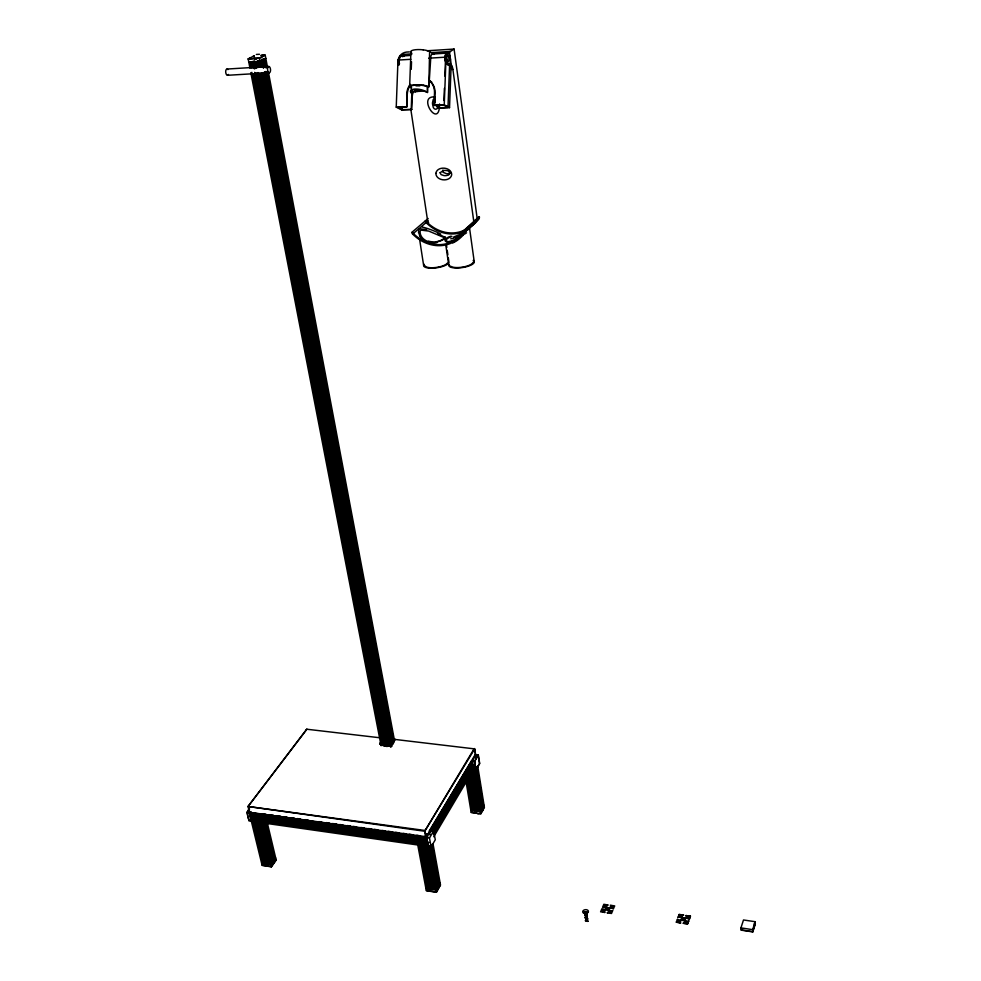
<?xml version="1.0" encoding="UTF-8"?>
<svg xmlns="http://www.w3.org/2000/svg" width="981" height="981" viewBox="0 0 981 981"><rect width="100%" height="100%" fill="white"/><g stroke="black" fill="none" stroke-linecap="round" stroke-linejoin="round"><path stroke-width="1.47" d="M473.234 767.792L474.019 767.915L480.898 810.048L479.832 811.287L472.462 768.896M471.603 771.679L478.507 810.429M410.867 59.301L397.979 60.086L398.875 64.918M428.697 58.198L446.061 57.131L447.557 63.275A8.449 3.151 86.7 0 0 448.501 64.243A7.014 2.612 86.9 0 1 451.873 69.455L452.879 69.393L473.884 222.307A35.157 30.742 54.1 0 1 427.974 223.165L425.644 220.823M480.42 810.232L473.541 768.098L480.126 810.797M472.082 809.705L466.613 779.907M427.9 843.329L428.28 845.414L251.528 819.687L251.075 818.816L428.207 843.096M473.737 766.431L473.639 768.503L474.191 767.633M432.18 844.396L439.292 883.44L438.115 884.825L429.47 837.982L433.676 830.919L430.585 830.502M413.406 91.429A15.475 13.562 -69 0 0 412.241 97.058L411.775 109.48L401.83 109.958L396.238 107.162L397.979 60.086M401.83 109.958L401.94 106.904M411.775 109.48L402.259 109.627L402.382 106.573M410.708 84.648A15.586 13.648 -69.1 0 0 407.262 94.446L406.796 106.954L406.71 94.151A15.598 13.648 -69.1 0 1 410.156 84.341M409.641 86.5L410.941 51.478M411.247 69.369L411.53 61.778M411.53 88.928L411.37 93.109L413.97 92.079A22.747 19.939 -68.1 0 1 415.564 91.797M411.223 109.198L411.689 96.776A15.488 13.575 -69 0 1 412.854 91.135M423.13 49.835L425.031 50.117A10.484 2.551 2.7 0 1 429.604 51.539L428.807 86.904A38.713 14.666 87.2 0 1 429.053 84.403L430.745 58.075M449.58 65.58L447.986 107.407L443.755 105.126L434.031 105.298L434.509 92.692A15.598 13.648 -69.1 0 0 428.672 80.148M434.571 105.58L435.049 92.987A15.586 13.648 -69.1 0 0 429.212 80.454M451.873 69.455L449.396 51.49C442.676 53.796 443.903 65.899 451.125 65.825L449.531 107.64L439.39 108.143L438.961 105.077M435.098 96.984C416.14 95.034 439.721 130.743 439.549 103.974M411.775 93.33L411.885 90.926M423.718 85.298A10.472 2.33 2.7 0 1 428.28 86.622L427.275 86.671L427.471 92.496L427.667 88.695A48.069 18.149 87.2 0 1 427.79 86.966L427.275 86.671A8.731 1.937 2.7 0 0 415.907 85.126A8.731 1.937 2.7 0 0 411.37 87.493M443.927 100.54L444.393 88.315M444.859 76.077L445.448 60.785M449.531 107.64L444.246 104.795L446.061 57.131M451.125 65.825L450.107 65.886L450.353 59.633M439.525 107.358L439.488 108.082M427.716 837.038C427.213 835.236 426.49 839.994 427.311 838.902L250.032 814.524L250.413 814.034M425.877 837.271L424.712 831.25L474.657 748.92L475.589 754.904L474.743 748.908L394.926 739.429L390.548 745.634L395.012 739.343M265.508 822.164L274.324 858.694L273.552 859.81L271.86 859.282L263.509 824.494M269.37 863.93L268.659 863.807L258.481 821.673L259.156 821.759L269.334 863.905L270.351 864.335L271.136 863.255L261.351 822.532M254.386 820.741L264.674 863.194L262.638 863.145L263.006 862.544M381.351 741.55C375.208 746.296 390.585 745.867 390.291 745.609M474.252 261.878L469.507 227.727L468.759 228.953M470.782 767.645C470.353 766.639 473.259 766.97 472.597 768.368L434.264 832.918M435.037 99.633L434.939 101.104A10.852 9.552 62 0 0 435.061 102.6M587.938 921.355C580.225 918.903 592.07 923.881 586.356 919.369C583.879 921.441 590.268 919.724 586.896 917.689M271.124 863.329L261.866 822.336M251.81 819.736L251.528 819.687M251.185 818.289L252.007 817.185L428.807 842.213M250.081 813.923L250.511 812.023M250.866 811.545L250.891 812.305M380.297 744.395L379.782 743.831M428.108 843.39L250.719 818.264L252.264 816.204L315.747 825.168M752.807 931.913L755.309 923.967L755.149 921.711L743.5 919.97L740.937 927.879L741.109 930.135L752.807 931.913L752.648 929.657L755.149 921.711M683.941 923.268L686.565 915.665M680.152 922.68L682.788 915.101M741.783 929.142L741.293 929.902L752.672 931.631L755.1 923.894L754.07 924.028M610.292 905.242L614.707 905.904L613.248 908.946M610.955 905.463L607.815 912.796L607.055 912.808L611.494 913.483L612.806 910.393M608.208 905.046L603.855 904.274L602.53 907.327L613.456 908.455M606.283 907.376L605.24 909.779L601.917 908.749L600.58 911.815L605.007 912.489L604.345 912.269L605.351 909.914L608.821 910.442M606.491 907.278L607.497 904.948M257.549 58.149C259.879 58.492 268.831 53.697 261.289 55.414M429.371 832.587L430.316 831.52L430.524 832.342M430.855 830.956L471.64 762.678L471.812 761.612L470.941 761.452M472.572 768.405L433.909 834.598M429.249 887.78L429.825 887.216L429.102 887.106M417.759 844.984L426.318 890.723L436.435 892.281L440.518 885.058L433.026 843.868M466.073 781.882L471.187 812.513L480.8 813.789L484.406 807.4L477.759 766.284M430.119 846.554L437.281 887.633L429.568 845.512M431.051 845.242L438.47 885.831L431.174 844.764M475.184 768.479L481.548 809.509L474.939 768.883M476.263 768.822L482.615 807.915L476.374 767.78M440.126 882.912L436.042 890.135L425.926 888.578M484.074 805.327L480.457 811.704L470.843 810.441M469.016 776.143L474.743 810.956L475.307 808.785L469.507 774.119M433.062 833.703L473.001 766.051M433.97 833.176L472.278 768.663L472.977 768.761M433.761 836.732L473.578 769.533L476.018 769.827L479.709 763.574L478.336 755.014L475.895 754.732L426.379 837.59L436.435 892.281M432.56 830.882L472.499 763.868L472.744 764.444M427.103 841.06L250.118 816.192L427.103 841.06L250.057 815.53M432.756 831.606L472.793 764.346M480.8 813.789L472.168 760.949L474.914 761.023L478.139 755.198L479.513 763.463L475.883 769.607L474.534 761.256L478.336 755.014M432.964 833.127L472.854 766.038M427.348 842.851L250.584 817.7M433.112 833.139L473.063 765.965M429.249 830.968L471.42 761.268M425.999 837.259L475.368 754.315M421.904 845.585L421.303 845.377M429.739 833.642L429.604 832.575L471.64 762.678M430.978 831.594L472.045 763.034M474.24 748.515L424.712 831.25L248.009 806.48L424.847 830.453L426.073 837.161M475.564 219.867L473.884 222.307L478.961 216.776L462.848 231.43A35.794 31.085 53.6 0 1 412.192 232.252M249.591 819.797C249.027 821.955 245.14 810.22 249.542 809.129M427.176 889.816L426.49 890.503L436.324 892.011L440.297 884.997L439.034 885.083M471.959 811.716L471.346 812.305L475.736 812.991M426.514 836.793L249.419 812.293L248.058 806.394L306.943 729.177L306.342 729.57M442.848 170.081L442.958 172.227L446.367 173.662A10.57 9.27 57 0 0 449.04 173.576L450.708 173.048M426.379 837.59L249.272 812.746L262.135 865.426L271.406 866.861L276.188 860.079L267.384 823.218M275.686 858.007L270.903 864.776L261.633 863.354M430.034 832.268L430.23 831.177L429.494 831.079M256.997 821.968L267.139 864.2L256.997 821.968L267.813 864.187M394.534 739.797L395.11 739.355M433.676 830.919L435.282 839.797L431.1 846.897L249.015 820.938L246.918 812.378L249.407 809.08M263.055 864.58L262.295 865.217L271.308 866.603L275.955 860.018L274.803 860.104M473.835 809.852L472.302 810.048L467.312 779.993M467.974 228.867L462.198 234.95M467.581 230.081L468.391 229.064L455.564 240.173L451.272 242.172L447.544 242.515M462.934 233.282L479.035 218.591A2.649 2.342 52.1 0 0 479.402 216.924L463.302 231.59A2.71 2.367 51.4 0 1 462.934 233.282A36.886 32.03 53.6 0 1 412.645 234.067A2.735 2.354 52.5 0 1 411.787 232.411L428.157 218.493M264.073 58.897L265.091 66.929M261.056 67.211L259.72 61.104L260.885 60.687L262.025 66.696M585.449 914.133C583.18 916.082 589.176 914.66 586.221 913.25C582.518 913.495 587.558 915.543 586.663 912.686C583.07 912.931 587.129 913.605 588.281 912.011M428.648 222.589L427.974 223.165L410.781 109.099M412.645 234.067L428.096 220.884M477.281 219.217L454.093 49.05L447.716 53.207L446.539 55.316L446.637 62.061L447.974 64.194L449.482 64.231A7.014 2.612 86.9 0 1 452.879 69.393M264.612 862.826L265.471 862.066L255.452 821.171M429.028 888.026L428.636 888.614L420.297 844.702L419.39 844.592L427.483 888.148L428.427 888.296M260.198 60.92L261.412 66.831M251.774 817.798L428.709 842.789M425.447 845.438L433.504 889.08L425.962 845.193L425.656 845.745L427.127 845.671L435.392 889.644L436.055 888.455L428.317 846.321M586.466 912.992L583.769 912.195C583.72 912.955 587.055 911.104 586.687 912.06M271.406 866.861L260.639 821.637M265.863 111.294A2.624 2.465 -82 0 1 265.177 111.025L277.182 175.231L265.262 112.557A1.962 1.606 60.8 0 0 264.698 109.627L257.819 72.606M409.371 51.895L406.428 52.079C399.868 52.925 396.385 59.571 398.691 65.175M403.853 56.457L403.547 54.384L400.015 56.996L399.083 60.295L399.377 64.157M428.93 888.087L420.861 844.469M473.664 809.987L468.182 776.915M249.836 812.599L427.017 837.455M473.198 768.675L472.719 768.859M254.287 820.803L264.858 863.746L266.354 861.637L256.446 820.889M260.541 821.698L270.854 864.138M264.698 109.627L257.721 73.698M249.726 58.161L248.438 59.068L257.083 58.186M265.814 58.357L259.94 61.398L248.782 62.122M249.947 68.13L248.168 58.897L259.352 58.186L265.213 55.144L267.519 67.37M253.319 61.84L254.471 67.824M248.168 58.897L254.079 55.868L254.692 59.068M462.443 233.368L453.627 237.01M253.098 56.42L254.447 55.954M436.055 888.455L428.096 846.014M433.504 889.08L435.172 889.326M427.275 887.793L427.483 888.148M432.02 885.953L432.229 886.26M436.238 884.273L430.426 849.521M438.433 883.268L439.292 883.44M420.297 844.702L421.021 844.813L429.138 888.406M427.127 845.671L427.863 845.781L435.674 889.129M426.968 888.357L419.132 844.261L427.275 887.842M419.341 844.567L418.605 844.469M470.586 775.211L476.508 808.074M482.431 805.634L483.302 805.806L482.235 807.032L474.62 761.244M471.616 809.963L472.302 810.048M480.898 810.048L480.126 809.914M478.029 810.809L479.611 811.017M473.087 760.349L472.707 762.789M274.337 858.743L266.01 821.98M270.768 862.814L271.651 863.022M260.701 821.992L259.229 821.808M262.638 863.145L252.755 820.508L262.994 862.667M264.171 863.378L253.932 821.281L252.227 820.778M263.631 59.068L264.453 66.72M585.35 911.754C583.56 912.06 588.06 911.594 585.583 911.705M251.173 67.922L249.824 61.828L252.46 61.668L253.613 67.677M266.489 67.664L264.784 58.639L263.987 58.701L265.876 67.799M258.42 67.37L257.28 61.362L257.893 61.214M260.075 60.736L260.885 60.687M257.28 61.362L259.72 61.104M437.906 884.519L437.048 884.433M259.977 821.894L270.351 864.335M482.027 806.762L481.217 806.689M415.552 91.724L415.65 91.711A35.941 31.527 -67.7 0 1 417.661 91.441M586.123 917.603C583.536 920.08 590.403 916.72 586.111 918.535C585.265 920.73 588.71 918.4 585.228 917.873C585.485 915.947 589.704 918.081 585.89 915.849C583.548 918.241 589.924 915.604 586.221 914.108M415.969 85.825L419.893 85.838M437.048 242.65C429.948 243.926 419.574 239.438 420.089 231.222A8.326 4.083 39 0 1 421.229 230.13L428.697 231.075L443.204 237.169M417.661 91.417L421.695 91.208A35.966 31.551 -68.1 0 1 423.694 91.27M259.499 54.274L256.348 54.458M261.032 55.414L265.213 55.144M261.351 59.547L263.656 59.4M263.288 59.596L264.87 67.125M262.185 60.172L263.779 67.689M427.14 50.767L454.093 49.05M412.057 53.845L402.553 54.446L402.86 56.518M432.069 52.582L450.414 51.429M399.954 56.027L400.947 55.966M401.989 55.978L410.524 55.439M433.443 54.004L447.949 53.023M227.003 69.05L268.831 66.463M227.494 75.292L269.284 72.766A3.164 1.484 84.6 0 0 270.216 68.045A3.164 1.484 84.6 0 0 267.654 68.032A3.164 1.484 84.6 0 0 269.284 72.766M449.482 64.231L447.483 64.305L450.107 65.886M423.718 85.298L421.805 85.04A9.43 2.097 2.7 0 0 410.573 85.654L409.911 86.058A10.472 2.33 2.7 0 0 410.573 87.579L411.579 87.53M427.79 86.966L428.807 86.904M396.238 107.162L406.244 106.671M434.031 105.298L444.246 104.795M406.796 106.954L397.796 107.395L402.259 109.627M438.85 107.861L447.986 107.407M483.008 807.449C485.154 807.817 480.249 816.56 476.337 813.065M256.519 59.167L254.925 59.375M258.113 61.312L259.217 67.297M250.633 61.778L251.786 67.763M379.463 737.724L306.697 729.214L248.401 806.051L249.382 812.243M470.99 765.707L474.019 766.063M470.635 766.284L473.676 766.652M470.377 766.725L473.59 767.179M481.794 809.092L475.319 768.491M475.307 808.785L477.342 809.055M426.882 833.715L429.899 834.144M426.784 834.291L429.801 834.708M262.847 813.789L265.876 814.205M270.167 814.782L273.429 815.272M276.458 815.689L280.75 816.253M283.767 816.683L287.041 817.173M291.332 817.737L294.361 818.166M297.378 818.583L300.64 819.086M304.944 819.65L308.206 820.141M318.788 821.624L321.805 822.041M326.109 822.605L329.358 823.108M332.387 823.525L336.691 824.089M339.72 824.518L342.97 825.009M347.274 825.573L350.303 826.002M353.319 826.419L356.569 826.909M360.885 827.486L364.135 827.976M368.451 828.54L371.689 829.031M374.497 829.386L377.734 829.877M382.05 830.441L385.3 830.932M388.317 831.361L392.633 831.925M395.662 832.354L398.899 832.844M403.228 833.409L406.244 833.838M409.273 834.255L412.51 834.745M416.827 835.309L420.064 835.8M424.393 836.376L427.679 836.952M246.918 812.378L429.47 837.982M249.689 813.114L426.931 838.019M256.899 814.279L259.916 814.708M263.681 815.174L266.709 815.591M270.498 816.192L273.773 816.683M284.343 818.166L287.372 818.595M319.561 823.01L322.59 823.439M326.415 824.04L329.677 824.53M368.733 829.975L371.983 830.478M382.345 831.888L385.582 832.379M389.604 832.93L392.621 833.36M250.032 814.524L427.201 839.491M318.666 825.573L406.281 837.946M409.212 838.338L419.856 839.859M422.786 840.263L427.409 840.925M251.075 818.816L428.023 843.954M251.418 820.239L428.28 845.414M679.269 914.574L683.732 915.114L679.146 914.427L677.969 917.578M678.374 916.977L689.373 918.645M678.325 917.1L689.336 918.756M740.937 927.879L752.648 929.657M677.589 919.074L676.24 922.214L680.851 922.913L676.449 922.128M677.356 919.688L688.429 921.245M609.042 910.356L612.426 910.871M273.613 860.729L264.576 822.985M437.551 887.167L430.267 846.578M266.329 111.699L266.158 111.65A3.311 3.127 -82.1 0 1 265.446 111.527A2.661 0.662 76 0 1 265.189 111.025M438.078 107.836L435.883 105.519M252.007 817.185L252.252 817.97M426.674 229.652L419.868 228.794A8.706 4.292 43.1 0 0 418.813 229.677L418.531 232.374L419.794 235.599M273.957 858.301L274.839 858.51M437.759 233.821L444.454 237.034M435.012 98.971L433.246 99.461L432.474 102.833A10.889 9.577 61.8 0 0 432.903 105.801C433.062 110.375 438.666 110.485 437.685 105.568A10.865 9.503 61.7 0 0 437.624 104.562M264.784 58.639L266.292 67.579M264.637 861.882L265.471 862.066M473.357 759.895L473.357 760.655M410.573 87.579L411.1 87.861A40.123 15.561 87 0 1 411.272 85.972M438.482 883.292L431.714 845.806M434.264 889.215L426.183 845.536M478.716 810.895L472.302 771.765M429.617 51.539L433.663 53.992M263.19 862.973L252.939 820.901M474.485 809.215L468.808 775.885M475.834 756.51L475.65 755.664L475.16 757.822M253.772 820.999L264.012 863.084M249.297 812.722L251.369 821.195M258.481 821.673L268.819 864.089M255.232 821.722L265.385 863.93L254.937 821.355M263.828 823.133L272.534 859.381M263.681 822.851L272.375 859.098M263.448 822.814L272.853 862.029L263.3 822.789M262.982 823.231L272.399 862.446M261.706 822.053L271.492 862.728M261.191 822.25L270.977 862.924M265.017 821.906L274.042 859.626M264.895 822.556L273.92 860.288M264.514 822.09L273.552 859.81M482.824 805.99L476.496 766.934M427.471 92.496L425.362 91.478A22.796 19.976 -69.8 0 0 423.792 91.27M259.18 97.475L383.939 745.352M251.859 61.791L253.012 67.812M254.177 73.82L383.632 745.683M251.663 61.705L252.828 67.726M253.981 73.734L383.436 745.425M252.939 73.734L382.59 745.425M256.826 94.74L382.382 745.07M251.859 72.349L382.087 745.499M250.817 72.643L381.094 745.707M260.37 73.293L388.844 746.161M265.643 101.84L388.635 745.805M257.463 61.435L258.616 67.456M259.757 73.477L388.329 746.234M259.573 73.391L388.145 745.989M256.237 61.607L257.39 67.628M258.543 73.649L387.336 746.345M255.992 62.146L256.556 65.126M257.991 72.594L264.269 105.408M265.446 111.527L266.305 115.979M266.869 118.946L271.124 141.178M271.7 144.146L275.097 161.926M275.673 164.894L277.083 172.3M277.954 176.813L279.965 187.334M280.541 190.351L284.87 212.914M285.446 215.918L286.881 223.435M287.458 226.452L289.763 238.481M290.339 241.485L291.786 249.002M292.363 252.019L294.668 264.048M295.244 267.053L296.679 274.582M297.255 277.586L301.584 300.149M302.16 303.154L306.477 325.717M307.053 328.721L311.369 351.284M311.946 354.288L316.274 376.851M316.851 379.868L323.19 412.952M323.767 415.956L328.083 438.519M328.66 441.536L332.988 464.087M333.565 467.103L337.881 489.666M338.457 492.67L345.655 530.267M346.232 533.284L359.487 602.469M360.064 605.473L381.965 719.784M382.541 722.801L386.857 745.352M256.654 67.652L255.514 61.656L256.568 67.701M278.101 176.482A2.551 2.403 -71.1 0 1 277.684 176.31L386.968 746.602M386.661 746.369L277.807 178.002A1.913 1.557 57.4 0 0 277.267 175.182M254.435 60.847L255.955 68.4M256.752 72.888L385.913 745.609M253.245 61.067L254.876 68.682M255.563 73.109L384.957 746.063M255.624 73.82L262.528 109.786A1.962 1.606 60.8 0 0 263.178 112.656L275.22 175.243A1.913 1.557 57.4 0 0 275.759 178.064L384.895 746.161M253.687 65.801L254.263 68.805M255.416 74.814L258.015 88.327M258.604 91.331L262.933 113.857M263.509 116.862L267.85 139.4M268.426 142.404L272.755 164.931M273.331 167.935L277.672 190.461M279.119 197.978L282.577 215.992M284.024 223.509L288.365 246.035M288.941 249.039L293.27 271.565M293.859 274.57L298.187 297.108M298.764 300.112L303.104 322.639M303.681 325.643L308.009 348.169M308.586 351.173L312.927 373.7M313.503 376.704L317.832 399.242M318.42 402.247L322.749 424.773M323.325 427.777L327.666 450.304M328.243 453.308L332.571 475.834M333.148 478.838L337.489 501.377M338.065 504.381L342.394 526.907M342.982 529.912L347.311 552.438M347.887 555.442L352.228 577.968M352.804 580.973L357.133 603.511M357.709 606.516L384.294 744.689M252.681 61.84L253.834 67.848M254.704 72.361L384.344 745.989M254.778 73.685L384.098 745.511M266.525 72.128L393.553 742.911M265.937 71.441L393.369 743.721M265.728 71.638L392.903 743.218M263.215 59.277L264.711 67.125M265.569 71.65L392.89 743.892M265.593 72.741L392.694 743.635M264.625 72.202L392.13 744.358M261.988 59.265L263.607 67.701M264.465 72.202L391.995 744.346M304.601 284.711L318.874 359.892M319.438 362.896L365.962 607.975M366.526 610.979L391.922 744.787M261.804 60.381L263.227 67.897M264.085 72.41L392.02 746.234M275.085 131.589L275.661 134.593M304.502 286.501L305.079 289.505M309.358 312.068L309.935 315.073M311.369 322.602L311.933 325.606M322.222 379.745L322.786 382.762M327.078 405.312L327.642 408.329M333.932 441.413L334.496 444.418M340.787 477.514L341.351 480.518M347.642 513.603L348.206 516.607M351.639 534.657L352.216 537.674M354.497 549.703L355.073 552.708M356.495 560.225L357.072 563.241M358.494 570.758L359.071 573.762M363.35 596.325L363.926 599.33M369.346 627.914L370.781 635.43M374.202 653.481L374.779 656.485M377.06 668.515L377.636 671.519M379.058 679.048L379.635 682.053M381.057 689.569L381.634 692.574M385.913 715.137L386.489 718.153M387.912 725.67L388.488 728.675M380.015 684.824L380.591 687.828M263.166 72.717L391.321 746.749M260.701 60.601L261.841 66.61M262.982 72.631L391.137 746.504M262.356 72.717L390.659 746.749M259.352 58.186L261.105 67.419M262.258 73.44L390.475 746.823M262.001 73.097L390.364 746.247M259.315 61.325L260.456 67.333M261.596 73.342L389.886 746.431M259.119 61.239L260.272 67.26M261.412 73.281L389.69 746.161M268.365 71.883L394.546 740.778M267.335 72.177L393.749 741.231M267.151 72.091L393.847 742.482M422.002 845.144L430.021 889.203L421.793 844.837M421.487 845.34L422.885 852.857M423.436 855.861L424.834 863.378M425.398 866.382L426.796 873.899M427.36 876.904L428.758 884.421M421.266 845.046L429.42 888.994L430.708 886.75L422.909 844.678M420.506 845.009L428.636 888.614M427.348 845.978L435.392 889.644M425.656 845.745L433.712 889.387M432.646 889.485L424.577 845.843L423.902 845.757L431.922 889.497L423.988 845.597M423.927 844.396L431.714 886.468M422.811 844.555L430.622 886.616M432.229 845.597L439.083 883.133M431.652 844.604L438.777 883.648M431.481 845.561L438.617 884.629M430.978 845.757L438.323 885.806M433.97 871.054L434.522 874.059M428.832 846.113L436.57 888.246M428.623 845.806L436.361 887.94M470.279 786.848L470.77 789.852M471.272 792.856L474.007 809.399M468.317 776.069L474.166 810.772M468.403 777.185L473.884 810.257M467.716 777.087L473.406 810.441M467.103 779.723L472.094 809.779M466.576 778.669L471.824 810.232M472.928 769.129L479.832 811.287M472.082 771.495L478.507 810.625M471.812 771.937L478.238 811.079M470.794 772.047L477.232 811.177L470.414 773.469M471.812 779.527L472.302 782.531M472.805 785.536L473.296 788.54M473.786 791.544L474.289 794.549M474.779 797.553L475.27 800.57M475.773 803.574L476.263 806.578M477.22 768.258L483.302 805.806M477.011 768L483.093 805.536M476.521 768.172L482.615 805.72M475.895 767.964L482.468 807.89M475.295 771.826L475.785 774.831M476.276 777.835L476.766 780.839M477.244 783.844L477.735 786.848M478.225 789.852L478.716 792.856M479.206 795.861L479.697 798.865M480.187 801.869L480.678 804.874M473.811 767.645L480.678 809.779M419.586 239.229L423.645 265.495M445.754 244.772L448.771 265.299M446.38 244.49L446.809 247.42M447.238 250.363L447.876 254.766M448.305 257.696L448.734 260.627M585.669 912.477L586.834 921.269M277.954 176.813A2.587 0.638 75.4 0 1 277.684 176.298M266.391 111.932A1.962 1.606 60.9 0 1 264.784 108.388M264.735 108.707A2.624 2.465 -81.7 0 1 264.98 108.413M266.354 110.902A2.661 0.662 76.1 0 1 266.133 110.473M278.126 177.23A1.901 1.557 57.4 0 1 277.194 173.895M228.475 74.433A3.127 1.533 84 0 1 226.39 74.458A3.127 1.533 84 0 1 225.9 70.215A3.127 1.533 84 0 1 227.923 69.614M429.077 81.227A15.475 13.562 -69 0 1 431.628 81.901M429.825 81.19A15.488 13.575 -69 0 1 431.088 81.595M399.426 63.557A5.126 2.036 86.2 0 1 398.96 60.025M445.448 60.773A5.187 1.937 86.7 0 1 445.018 57.192M447.483 64.231A7.64 2.845 86.7 0 1 445.607 61.411M444.871 57.021A6.597 2.465 86.7 0 1 447.876 53.514A6.659 2.489 86.7 0 1 450.463 59.608M398.801 59.853A6.524 2.587 86.2 0 1 401.952 56.371M402.002 56.358A6.585 2.612 86.2 0 1 402.529 56.604M411.493 93.097A8.829 3.299 10.1 0 1 414.975 89.05A8.829 3.299 10.1 0 1 426.833 92.288M430.573 57.891A6.573 2.502 86.5 0 1 433.627 54.396M423.13 49.823A9.442 2.305 2.7 0 0 411.885 50.546L411.223 50.987A10.484 2.563 2.7 0 0 411.53 52.447M425.239 220.97A2.685 2.33 53 0 0 426.085 222.601A36.236 31.674 54.1 0 0 462.468 232.08M469.911 227.85A36.236 31.674 54.1 0 0 475.65 221.681A2.661 2.342 52 0 0 476.018 220.014M479.035 218.591A36.064 31.588 54.3 0 1 470.512 226.697M473.149 260.419A12.863 4.022 -8.3 0 1 462.958 267.47A12.863 4.022 -8.3 0 1 449.004 264.49M472.952 262.393A11.588 3.617 -8.3 0 1 462.578 267.114A11.588 3.617 -8.3 0 1 450.438 266.035M447.863 242.356A12.863 3.899 -7.7 0 1 450.966 236.163M453.7 240.051A12.876 3.973 -28.5 0 1 447.728 241.706M462.971 235.305A16.395 7.848 -42.9 0 1 452.768 242.969M467.9 228.965A8.804 0.785 -51.9 0 1 468.918 228.021M465.717 229.799A16.358 2.82 -24.3 0 1 465.411 230.02M460.126 233.171A16.358 2.82 -24.3 0 1 459.77 233.355M466.588 232.791A12.839 3.127 -18 0 1 450.72 238.824M448.893 241.964A11.564 3.323 -9.9 0 1 451.934 236.421M448.685 261.326A12.778 3.973 -8.6 0 1 435.662 267.923A12.778 3.973 -8.6 0 1 424.209 264.294M447.361 263.153A11.502 3.581 -8.6 0 1 435.576 267.531A11.502 3.581 -8.6 0 1 424.969 265.765M445.362 236.875A12.778 3.74 -9.2 0 1 436.52 242.074M436.986 241.78A12.765 6.806 4.7 0 1 428.305 241.105M427.066 242.712A16.211 12.324 4.3 0 1 419.549 235.648M422.259 227.077A16.297 2.661 22.7 0 1 440.714 234.03M444.062 237.034A11.478 3.532 -7.1 0 1 436.116 241.804M435.858 173.392C436.055 181.142 450.242 182.356 451.701 174.814C451.836 166.831 437.048 165.581 435.858 173.392M584.541 912.502L584.541 912.477M689.202 917.112C686.16 919.97 687.362 914.292 689.202 917.112M687.301 922.312C684.297 925.206 685.449 919.467 687.301 922.312M684.468 919.136C681.427 922.005 682.629 916.303 684.468 919.136M681.648 915.972C678.668 918.829 679.784 913.152 681.648 915.972M679.723 921.159C676.694 924.028 677.871 918.326 679.723 921.159M613.432 906.861C610.354 909.595 611.727 904.261 613.432 906.861M611.286 911.901C608.195 914.66 609.581 909.289 611.286 911.901M608.723 908.823C605.951 911.619 606.761 906.285 608.723 908.823M606.184 905.757C603.29 908.529 604.333 903.194 606.184 905.757M604.014 910.797C601.181 913.593 602.064 908.234 604.014 910.797M587.227 919.271L585.915 919.369L587.227 919.271M440.101 172.73L441.094 174.606L443.988 175.587A10.607 9.295 56.8 0 0 446.674 175.501C451.272 175.427 450.034 170.02 445.963 170.51A10.533 9.234 55.6 0 0 443.265 170.596L440.101 172.73M584.946 915.518L587.129 915.469L584.946 915.518M414.473 90.35C422.308 92.766 422.664 88.143 414.509 90.264M585.24 917.701L587.288 917.247L585.265 917.652M688.785 920.767L687.62 923.943L682.997 923.244L687.497 923.808L688.785 920.767M690.465 916.131L689.312 919.295L690.256 916.217L685.817 915.555L690.465 916.131M584.308 913.421A2.857 1.937 -6.2 0 0 588.404 911.3A2.857 1.937 -6.2 0 0 583.965 910.074A2.857 1.937 -6.2 0 0 584.308 913.421M446.563 56.91A3.311 1.239 86.7 0 0 447.79 62.011A3.311 1.239 86.7 0 0 448.709 57.192A3.311 1.239 86.7 0 0 446.563 56.91"/></g></svg>
